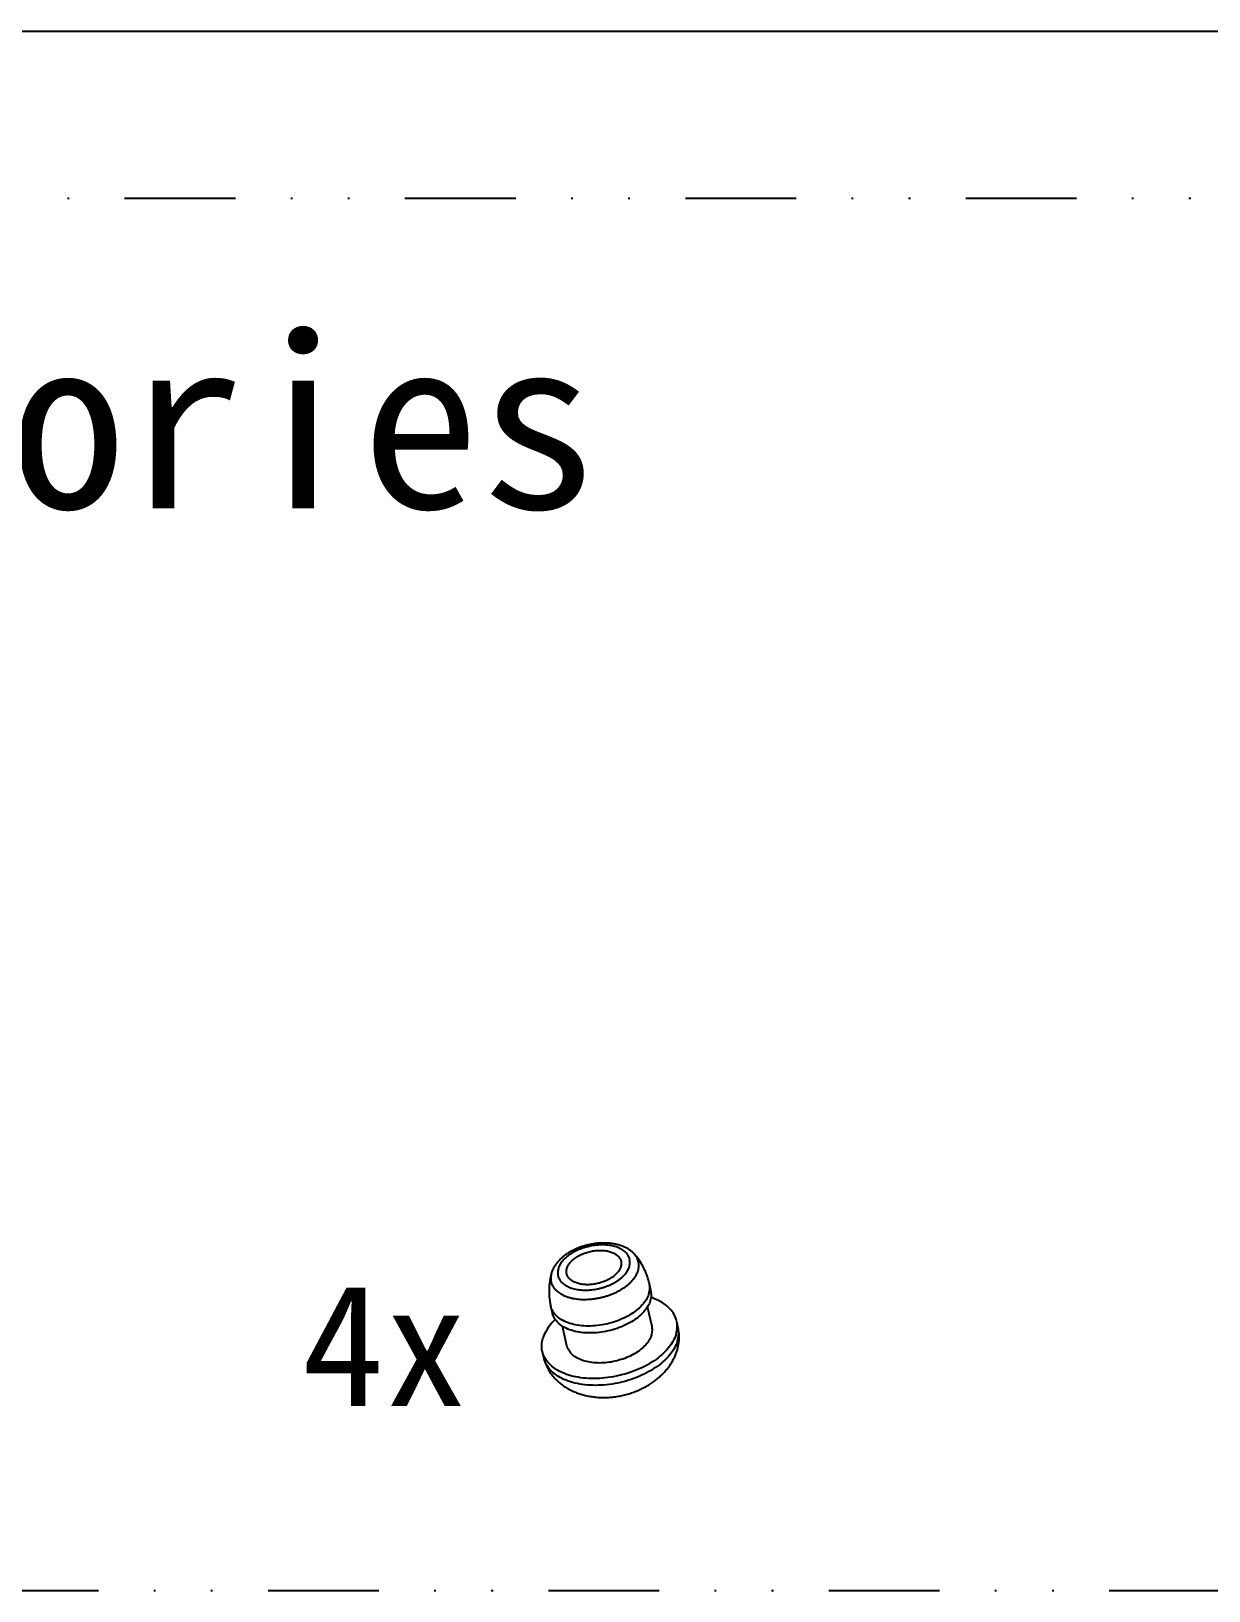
# Model space of a CAD drawing. Header units: millimetres. Extents: x -2947 to 97, y -3022 to 322.
# Drawn here: x -1606.8 to -1539.3, y -1778.9 to -1689.4 of the extents above; entities that cross this region are included whole.
import ezdxf
from ezdxf.enums import TextEntityAlignment as Align

# ---------------------------------------------------------------- set-up
doc = ezdxf.new("R2010")
doc.units = ezdxf.units.MM
doc.linetypes.add('DIVIDE', pattern=[31.75, 12.7, -6.35, 0, -6.35, 0, -6.35])
doc.layers.get('0').update_dxf_attribs({"linetype": 'CONTINUOUS'})
doc.layers.get('Defpoints').update_dxf_attribs({"linetype": 'CONTINUOUS'})
doc.layers.add('dim', color=3, linetype='CONTINUOUS', lineweight=9)
doc.layers.add('text', color=212, linetype='CONTINUOUS', lineweight=20)
doc.styles.add('zeng', font='SIMHEI.TTF')
doc.styles.add('宋体', font='SimSun.ttf')

msp = doc.modelspace()

# ---------------------------------------------------------------- linework, layer by layer
at = {"color": 2, "linetype": 'DIVIDE', "ltscale": 0.5}
for p, q in [((-1649.655, -1698.966), (-1442.182, -1698.966)), ((-1442.182, -1778.855), (-1649.655, -1778.855))]:
    msp.add_line(p, q, dxfattribs=at)
at = {"color": 7}
for p, q in [((-1571.25, -1761.633, 0), (-1571.34, -1761.239, 0)), ((-1576.905, -1762.922, 0), (-1576.995, -1762.529, 0)), ((-1571.191, -1763.692, 0), (-1571.449, -1762.561, 0)), ((-1569.69, -1763.794, 0), (-1569.771, -1763.398, 0)), ((-1576.066, -1764.803, 0), (-1576.326, -1763.664, 0)), ((-1577.375, -1765.546, 0), (-1577.473, -1765.154, 0))]:
    msp.add_line(p, q, dxfattribs=at)
for centre, radius, start, end in [((-1575.58, -1761.032, 0), 1.434, 162.99719, 165.18763), ((-1575.04, -1764.983, 0), 2.401, 192.84374, 193.54857)]:
    msp.add_arc(centre, radius, start, end, dxfattribs=at)
for points, start_tangent, end_tangent in [([(-1572.174, -1759.573, 0), (-1572.277, -1759.464, 0), (-1572.396, -1759.362, 0), (-1572.529, -1759.267, 0), (-1572.68, -1759.181, 0), (-1572.843, -1759.105, 0), (-1573.016, -1759.042, 0), (-1573.199, -1758.99, 0), (-1573.389, -1758.951, 0), (-1573.585, -1758.923, 0), (-1573.785, -1758.908, 0), (-1573.987, -1758.904, 0), (-1574.193, -1758.912, 0), (-1574.398, -1758.93, 0), (-1574.603, -1758.96, 0), (-1574.807, -1759, 0), (-1575.008, -1759.05, 0), (-1575.206, -1759.111, 0), (-1575.399, -1759.181, 0), (-1575.587, -1759.261, 0), (-1575.768, -1759.349, 0), (-1575.942, -1759.447, 0), (-1576.106, -1759.553, 0), (-1576.26, -1759.668, 0), (-1576.403, -1759.79, 0), (-1576.532, -1759.917, 0), (-1576.648, -1760.051, 0), (-1576.749, -1760.19, 0), (-1576.832, -1760.329, 0), (-1576.899, -1760.47, 0), (-1576.951, -1760.612, 0)], (-0.6494, 0.760447), (-0.292317, -0.956322)), ([(-1572.491, -1760.252, 0), (-1572.465, -1760.143, 0), (-1572.454, -1760.034, 0), (-1572.457, -1759.927, 0), (-1572.476, -1759.823, 0), (-1572.509, -1759.723, 0), (-1572.556, -1759.627, 0), (-1572.618, -1759.535, 0), (-1572.694, -1759.45, 0), (-1572.783, -1759.37, 0), (-1572.884, -1759.297, 0), (-1572.998, -1759.232, 0), (-1573.122, -1759.174, 0), (-1573.256, -1759.125, 0), (-1573.4, -1759.084, 0), (-1573.552, -1759.052, 0), (-1573.71, -1759.028, 0), (-1573.875, -1759.014, 0), (-1574.044, -1759.01, 0), (-1574.217, -1759.015, 0), (-1574.392, -1759.029, 0), (-1574.568, -1759.052, 0), (-1574.744, -1759.084, 0), (-1574.918, -1759.126, 0), (-1575.089, -1759.175, 0), (-1575.257, -1759.233, 0), (-1575.419, -1759.299, 0), (-1575.574, -1759.372, 0), (-1575.722, -1759.451, 0), (-1575.862, -1759.537, 0), (-1575.991, -1759.629, 0), (-1576.111, -1759.725, 0), (-1576.219, -1759.825, 0), (-1576.314, -1759.929, 0), (-1576.397, -1760.036, 0), (-1576.466, -1760.145, 0), (-1576.522, -1760.254, 0), (-1576.562, -1760.365, 0)], (0.292317, 0.956322), (-0.292317, -0.956322)), ([(-1576.072, -1760.351, 0), (-1576.039, -1760.263, 0), (-1575.993, -1760.175, 0), (-1575.936, -1760.088, 0), (-1575.868, -1760.002, 0), (-1575.788, -1759.92, 0), (-1575.699, -1759.84, 0), (-1575.6, -1759.764, 0), (-1575.492, -1759.693, 0), (-1575.377, -1759.626, 0), (-1575.255, -1759.565, 0), (-1575.127, -1759.51, 0), (-1574.994, -1759.462, 0), (-1574.857, -1759.42, 0), (-1574.718, -1759.385, 0), (-1574.577, -1759.358, 0), (-1574.436, -1759.338, 0), (-1574.296, -1759.327, 0), (-1574.157, -1759.323, 0), (-1574.021, -1759.327, 0), (-1573.89, -1759.339, 0), (-1573.763, -1759.359, 0), (-1573.643, -1759.386, 0), (-1573.53, -1759.421, 0), (-1573.425, -1759.463, 0), (-1573.328, -1759.512, 0), (-1573.242, -1759.567, 0), (-1573.165, -1759.628, 0), (-1573.1, -1759.695, 0), (-1573.046, -1759.767, 0), (-1573.004, -1759.843, 0), (-1572.975, -1759.922, 0), (-1572.967, -1759.953, 0)], (0.292317, 0.956322), (0.222247, -0.97499)), ([(-1571.34, -1761.239, 0), (-1571.409, -1760.979, 0), (-1571.496, -1760.723, 0), (-1571.6, -1760.474, 0), (-1571.721, -1760.233, 0), (-1571.858, -1760.001, 0), (-1572.01, -1759.78, 0), (-1572.174, -1759.573, 0)], (-0.22229, 0.974981), (-0.6494, 0.760447)), ([(-1571.988, -1760.486, 0), (-1571.957, -1760.359, 0), (-1571.942, -1760.233, 0), (-1571.944, -1760.109, 0), (-1571.962, -1759.988, 0), (-1571.997, -1759.871, 0), (-1572.047, -1759.758, 0), (-1572.114, -1759.651, 0), (-1572.174, -1759.573, 0)], (0.292317, 0.956322), (-0.649387, 0.760458)), ([(-1576.966, -1760.665, 0), (-1577.024, -1760.922, 0), (-1577.065, -1761.184, 0), (-1577.088, -1761.451, 0), (-1577.093, -1761.72, 0), (-1577.079, -1761.99, 0), (-1577.047, -1762.26, 0), (-1576.995, -1762.529, 0)], (-0.255602, -0.966782), (0.22229, -0.974981)), ([(-1576.966, -1760.665, 0), (-1576.985, -1760.75, 0), (-1576.999, -1760.876, 0), (-1576.998, -1761, 0), (-1576.979, -1761.121, 0), (-1576.945, -1761.238, 0), (-1576.894, -1761.351, 0), (-1576.828, -1761.458, 0), (-1576.747, -1761.56, 0), (-1576.65, -1761.655, 0), (-1576.54, -1761.743, 0), (-1576.416, -1761.824, 0), (-1576.279, -1761.896, 0), (-1576.131, -1761.959, 0), (-1575.972, -1762.014, 0), (-1575.804, -1762.059, 0), (-1575.626, -1762.094, 0), (-1575.441, -1762.119, 0), (-1575.25, -1762.134, 0), (-1575.054, -1762.139, 0), (-1574.854, -1762.133, 0), (-1574.652, -1762.117, 0), (-1574.448, -1762.091, 0), (-1574.245, -1762.056, 0), (-1574.043, -1762.01, 0), (-1573.843, -1761.955, 0), (-1573.648, -1761.891, 0), (-1573.458, -1761.818, 0), (-1573.275, -1761.737, 0), (-1573.1, -1761.648, 0), (-1572.933, -1761.553, 0), (-1572.776, -1761.45, 0), (-1572.631, -1761.342, 0), (-1572.497, -1761.229, 0), (-1572.376, -1761.112, 0), (-1572.269, -1760.991, 0), (-1572.176, -1760.867, 0), (-1572.097, -1760.741, 0), (-1572.035, -1760.614, 0), (-1571.988, -1760.486, 0)], (-0.255583, -0.966787), (0.292317, 0.956322)), ([(-1576.562, -1760.365, 0), (-1576.589, -1760.474, 0), (-1576.6, -1760.583, 0), (-1576.597, -1760.69, 0), (-1576.578, -1760.793, 0), (-1576.545, -1760.894, 0), (-1576.497, -1760.99, 0), (-1576.436, -1761.081, 0), (-1576.36, -1761.167, 0), (-1576.271, -1761.247, 0), (-1576.17, -1761.319, 0), (-1576.056, -1761.385, 0), (-1575.932, -1761.443, 0), (-1575.797, -1761.492, 0), (-1575.654, -1761.533, 0), (-1575.502, -1761.565, 0), (-1575.343, -1761.588, 0), (-1575.179, -1761.602, 0), (-1575.01, -1761.607, 0), (-1574.837, -1761.602, 0), (-1574.662, -1761.588, 0), (-1574.486, -1761.565, 0), (-1574.31, -1761.532, 0), (-1574.136, -1761.491, 0), (-1573.965, -1761.441, 0), (-1573.797, -1761.384, 0), (-1573.635, -1761.318, 0), (-1573.48, -1761.245, 0), (-1573.332, -1761.165, 0), (-1573.192, -1761.08, 0), (-1573.062, -1760.988, 0), (-1572.943, -1760.892, 0), (-1572.835, -1760.791, 0), (-1572.74, -1760.687, 0), (-1572.657, -1760.581, 0), (-1572.588, -1760.472, 0), (-1572.532, -1760.362, 0), (-1572.491, -1760.252, 0)], (-0.292317, -0.956322), (0.292317, 0.956322)), ([(-1576.087, -1760.664, 0), (-1576.096, -1760.611, 0), (-1576.101, -1760.526, 0), (-1576.093, -1760.439, 0), (-1576.072, -1760.351, 0)], (-0.222221, 0.974996), (0.292317, 0.956322)), ([(-1572.982, -1760.266, 0), (-1573.015, -1760.354, 0), (-1573.061, -1760.442, 0), (-1573.118, -1760.529, 0), (-1573.186, -1760.614, 0), (-1573.266, -1760.697, 0), (-1573.355, -1760.777, 0), (-1573.454, -1760.853, 0), (-1573.562, -1760.924, 0), (-1573.677, -1760.991, 0), (-1573.799, -1761.052, 0), (-1573.927, -1761.107, 0), (-1574.06, -1761.155, 0), (-1574.197, -1761.197, 0), (-1574.336, -1761.232, 0), (-1574.477, -1761.259, 0), (-1574.618, -1761.278, 0), (-1574.758, -1761.29, 0), (-1574.897, -1761.294, 0), (-1575.033, -1761.29, 0), (-1575.164, -1761.278, 0), (-1575.291, -1761.258, 0), (-1575.411, -1761.231, 0), (-1575.524, -1761.196, 0), (-1575.629, -1761.154, 0), (-1575.725, -1761.105, 0), (-1575.812, -1761.05, 0), (-1575.888, -1760.988, 0), (-1575.954, -1760.922, 0), (-1576.008, -1760.85, 0), (-1576.049, -1760.774, 0), (-1576.079, -1760.694, 0), (-1576.087, -1760.664, 0)], (-0.292317, -0.956322), (-0.222221, 0.974996)), ([(-1572.967, -1759.953, 0), (-1572.958, -1760.005, 0), (-1572.953, -1760.091, 0), (-1572.961, -1760.178, 0), (-1572.982, -1760.266, 0)], (0.222247, -0.97499), (-0.292317, -0.956322)), ([(-1571.368, -1761.807, 0), (-1571.315, -1761.48, 0), (-1571.34, -1761.239, 0)], (0.292317, 0.956322), (-0.221448, 0.975172)), ([(-1571.278, -1762.201, 0), (-1571.225, -1761.874, 0), (-1571.251, -1761.633, 0)], (0.292317, 0.956322), (-0.221613, 0.975135)), ([(-1571.368, -1761.807, 0), (-1571.515, -1762.136, 0), (-1571.754, -1762.457, 0), (-1572.074, -1762.758, 0), (-1572.466, -1763.029, 0), (-1572.916, -1763.262, 0), (-1573.408, -1763.447, 0), (-1573.926, -1763.579, 0), (-1574.453, -1763.654, 0), (-1574.969, -1763.668, 0), (-1575.459, -1763.622, 0), (-1575.904, -1763.516, 0), (-1576.291, -1763.355, 0), (-1576.605, -1763.143, 0), (-1576.836, -1762.889, 0), (-1576.976, -1762.601, 0), (-1576.995, -1762.529, 0)], (-0.292317, -0.956322), (-0.221448, 0.975172)), ([(-1571.278, -1762.201, 0), (-1571.426, -1762.53, 0), (-1571.664, -1762.85, 0), (-1571.984, -1763.152, 0), (-1572.376, -1763.423, 0), (-1572.826, -1763.655, 0), (-1573.318, -1763.841, 0), (-1573.836, -1763.973, 0), (-1574.363, -1764.048, 0), (-1574.879, -1764.062, 0), (-1575.369, -1764.015, 0), (-1575.814, -1763.91, 0), (-1576.201, -1763.749, 0), (-1576.515, -1763.537, 0), (-1576.746, -1763.283, 0), (-1576.886, -1762.995, 0), (-1576.905, -1762.923, 0)], (-0.292317, -0.956322), (-0.221613, 0.975135)), ([(-1569.771, -1763.398, 0), (-1569.78, -1763.358, 0), (-1569.921, -1762.998, 0), (-1570.163, -1762.671, 0), (-1570.499, -1762.388, 0), (-1570.921, -1762.155, 0), (-1571.249, -1762.029, 0)], (-0.200895, 0.979613), (-0.950905, 0.309484)), ([(-1576.742, -1763.287, 0), (-1576.995, -1763.558, 0), (-1577.269, -1763.951, 0), (-1577.443, -1764.353, 0)], (-0.720861, -0.69308), (-0.292317, -0.956322)), ([(-1569.815, -1764.142, 0), (-1569.745, -1763.743, 0), (-1569.771, -1763.398, 0)], (0.292317, 0.956322), (-0.200895, 0.979613)), ([(-1577.473, -1765.154, 0), (-1577.478, -1765.136, 0), (-1577.513, -1764.751, 0), (-1577.443, -1764.353, 0)], (-0.243531, 0.969893), (0.292317, 0.956322)), ([(-1569.815, -1764.142, 0), (-1569.989, -1764.544, 0), (-1570.263, -1764.937, 0), (-1570.628, -1765.312, 0), (-1571.075, -1765.657, 0), (-1571.592, -1765.964, 0), (-1572.165, -1766.225, 0), (-1572.777, -1766.431, 0), (-1573.413, -1766.578, 0), (-1574.054, -1766.661, 0), (-1574.684, -1766.678, 0), (-1575.285, -1766.63, 0), (-1575.841, -1766.516, 0), (-1576.337, -1766.34, 0), (-1576.759, -1766.107, 0), (-1577.095, -1765.823, 0), (-1577.337, -1765.497, 0), (-1577.473, -1765.154, 0)], (-0.292317, -0.956322), (-0.243531, 0.969893)), ([(-1571.215, -1764.181, 0), (-1571.342, -1764.464, 0), (-1571.548, -1764.741, 0), (-1571.824, -1765.001, 0), (-1572.162, -1765.234, 0), (-1572.549, -1765.435, 0), (-1572.974, -1765.595, 0), (-1573.421, -1765.709, 0), (-1573.874, -1765.773, 0), (-1574.32, -1765.785, 0), (-1574.742, -1765.745, 0), (-1575.126, -1765.654, 0), (-1575.459, -1765.515, 0), (-1575.73, -1765.333, 0), (-1575.929, -1765.114, 0), (-1576.05, -1764.865, 0), (-1576.066, -1764.803, 0)], (-0.292317, -0.956322), (-0.221613, 0.975135)), ([(-1571.215, -1764.181, 0), (-1571.17, -1763.899, 0), (-1571.192, -1763.691, 0)], (0.292317, 0.956322), (-0.221613, 0.975135)), ([(-1569.753, -1765.068, 0), (-1569.703, -1764.885, 0), (-1569.666, -1764.693, 0), (-1569.644, -1764.501, 0), (-1569.636, -1764.311, 0), (-1569.643, -1764.123, 0), (-1569.664, -1763.939, 0), (-1569.69, -1763.794, 0)], (0.292312, 0.956323), (-0.210279, 0.977641)), ([(-1569.733, -1764.536, 0), (-1569.663, -1764.138, 0), (-1569.69, -1763.794, 0)], (0.292317, 0.956322), (-0.200801, 0.979632)), ([(-1569.733, -1764.536, 0), (-1569.907, -1764.937, 0), (-1570.18, -1765.329, 0), (-1570.545, -1765.703, 0), (-1570.991, -1766.048, 0), (-1571.507, -1766.354, 0), (-1572.078, -1766.614, 0), (-1572.689, -1766.82, 0), (-1573.324, -1766.967, 0), (-1573.964, -1767.05, 0), (-1574.592, -1767.067, 0), (-1575.192, -1767.018, 0), (-1575.747, -1766.904, 0), (-1576.241, -1766.729, 0), (-1576.662, -1766.497, 0), (-1576.998, -1766.214, 0), (-1577.239, -1765.888, 0), (-1577.375, -1765.546, 0)], (-0.292317, -0.956322), (-0.243583, 0.96988)), ([(-1577.375, -1765.546, 0), (-1577.33, -1765.707, 0), (-1577.26, -1765.901, 0), (-1577.173, -1766.089, 0), (-1577.069, -1766.271, 0), (-1576.949, -1766.448, 0), (-1576.812, -1766.617, 0), (-1576.658, -1766.779, 0), (-1576.488, -1766.932, 0), (-1576.301, -1767.076, 0), (-1576.098, -1767.209, 0), (-1575.878, -1767.331, 0), (-1575.644, -1767.44, 0), (-1575.395, -1767.535, 0), (-1575.133, -1767.616, 0), (-1574.858, -1767.68, 0), (-1574.572, -1767.727, 0), (-1574.278, -1767.757, 0), (-1573.976, -1767.767, 0), (-1573.669, -1767.759, 0), (-1573.36, -1767.73, 0), (-1573.05, -1767.682, 0), (-1572.744, -1767.615, 0), (-1572.443, -1767.529, 0), (-1572.149, -1767.426, 0), (-1571.866, -1767.305, 0), (-1571.595, -1767.169, 0), (-1571.338, -1767.018, 0), (-1571.096, -1766.855, 0), (-1570.872, -1766.68, 0), (-1570.665, -1766.496, 0), (-1570.477, -1766.304, 0), (-1570.308, -1766.106, 0), (-1570.158, -1765.902, 0), (-1570.028, -1765.695, 0), (-1569.916, -1765.485, 0), (-1569.824, -1765.273, 0), (-1569.753, -1765.068, 0)], (0.234268, -0.972172), (0.292322, 0.95632))]:
    msp.add_spline(points, degree=3, dxfattribs=dict(at, start_tangent=start_tangent, end_tangent=end_tangent))
at = {"layer": 'Defpoints'}
msp.add_line((-1674.301, -1689.383), (-1417.61, -1689.383), dxfattribs=at)

# ---------------------------------------------------------------- texts
at = {"layer": 'dim', "color": 7, "style": '宋体'}
msp.add_text('Accessories', height=9.9064, dxfattribs=at).set_placement((-1648.481, -1706.856), align=Align.TOP_LEFT)
at = {"layer": 'text', "style": 'zeng'}
msp.add_text('4x', height=7, dxfattribs=at).set_placement((-1586.525, -1764.756, 0), align=Align.MIDDLE)

doc.saveas('drawing.dxf')
